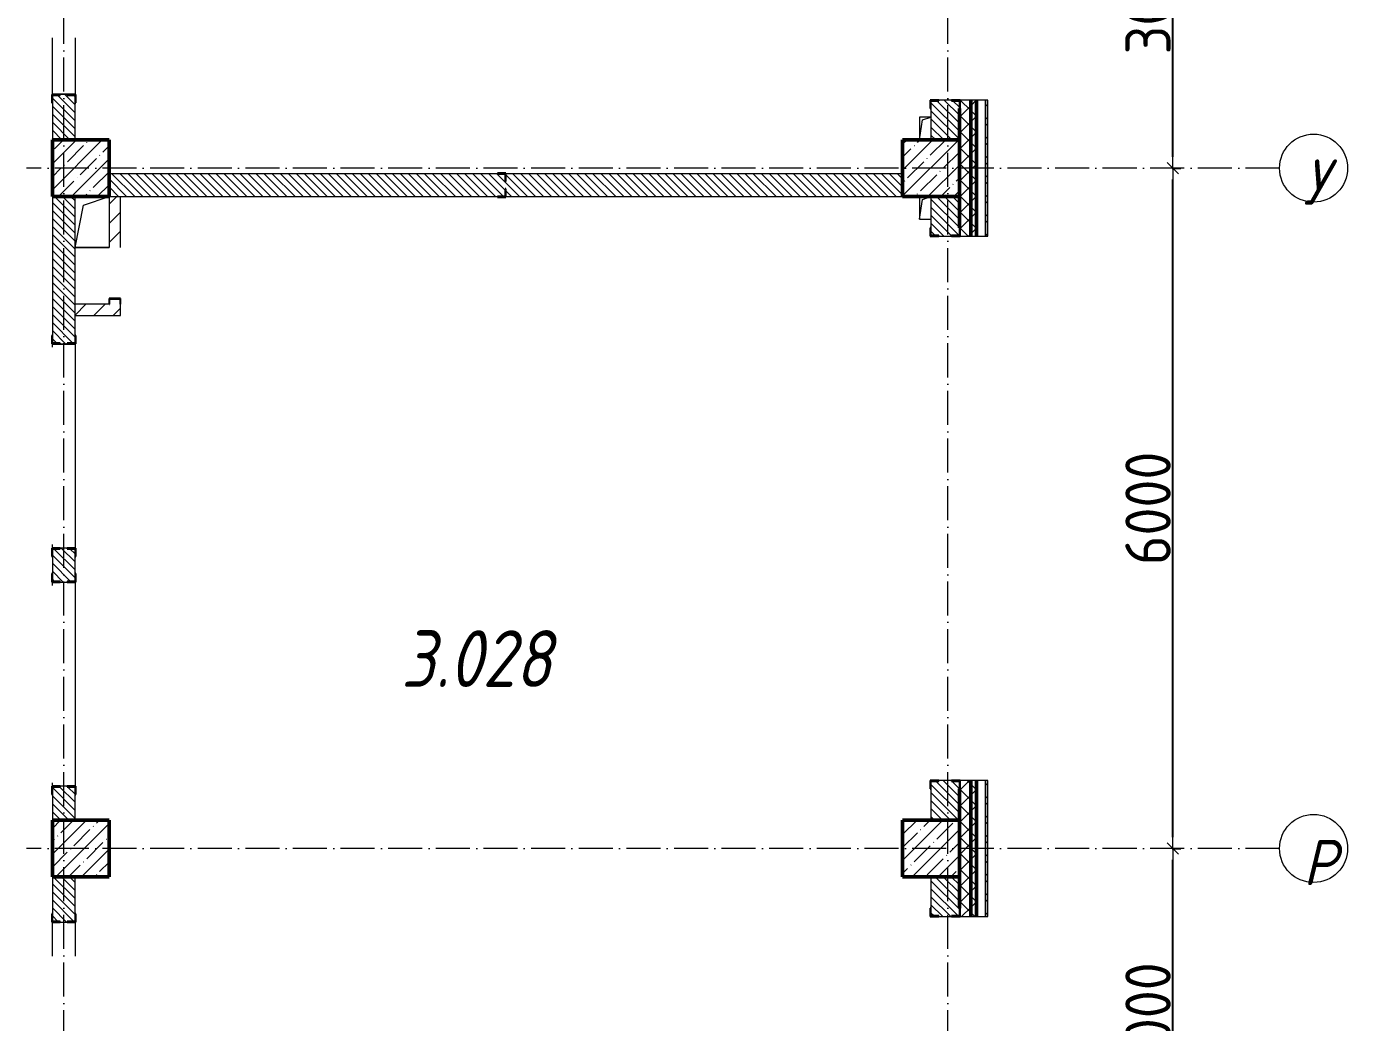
# Model space of a CAD drawing. Header units: millimetres. Extents: x -135211 to 49383, y -8033 to 228499.
# Drawn here: x -36921 to -25268, y 154728 to 163513 of the extents above; entities that cross this region are included whole.
import ezdxf

# ---------------------------------------------------------------- set-up
doc = ezdxf.new("R2010")
doc.units = ezdxf.units.MM
doc.linetypes.add('50_200_ШТРИХ_1Т_ш5_п1_п1_', pattern=[700, 500, -100, 0, -100])
for name, color, linetype, lineweight in [('A-____-____-DIMS', 7, 'Continuous', 9), ('A-FLOR-____-OTLN', 7, 'Continuous', 9), ('A-GENM-____-MCUT', 7, 'Continuous', 25), ('A-GENM-____-OTLN', 7, 'Continuous', 9), ('A-GENM-____-OTLN-1', 7, 'Continuous', 25), ('A-WALL-____-MCUT-2', 7, 'Continuous', 50), ('A-WALL-____-MCUT-3', 7, 'Continuous', 9), ('A-WALL-____-PATT-1', 7, 'Continuous', 9), ('A-WALL-FNSH-MCUT-1', 7, 'Continuous', 9), ('I-WALL-____-OTLN', 7, 'Continuous', 9), ('S-COLS-____-MCUT', 7, 'Continuous', 50), ('S-COLS-____-OTLN', 7, 'Continuous', 9), ('S-GRID-____-IDEN', 7, 'Continuous', 9), ('S-GRID-____-OTLN-1', 7, '50_200_ШТРИХ_1Т_ш5_п1_п1_', 9), ('Марки помещений', 7, 'Continuous', 9)]:
    doc.layers.add(name, color=color, linetype=linetype, lineweight=lineweight)
doc.styles.add('ISOCPEUR_I', font='isocpeui.ttf', dxfattribs={"width": 0.9, "height": 2.5})
doc.styles.add('ISOCPEUR_I_2', font='isocpeui.ttf', dxfattribs={"width": 0.85, "height": 2.3})
doc.styles.add('СПДС', font='isocpeur.ttf', dxfattribs={"width": 0.9})
doc.dimstyles.new('Размера А3', dxfattribs={"dimtxt": 200, "dimasz": 100, "dimexe": 70, "dimexo": 100, "dimgap": 20, "dimtad": 1, "dimdec": 0, "dimrnd": 10, "dimzin": 0, "dimdsep": 46, "dimtxsty": 'СПДС', "dimblk": 'ARROWHEAD_6', "dimcen": 1, "dimclrd": 256, "dimclre": 256, "dimclrt": 256, "dimazin": 0, "dimtfac": 1, "dimtdec": 0, "dimtmove": 2, "dimatfit": 3, "dimfxl": 1, "dimtolj": 1, "dimtzin": 0, "dimarcsym": 0})
pattern_1 = [(45, (-129942.25, 127932.03), (-70.71068, 70.71068), []), (135, (-129942.25, 127932.03), (-70.71068, -70.71068), [])]
pattern_2 = [(135, (-129942.255, 127932.027), (-35.35534, -35.35534), [])]
pattern_3 = [(45, (-129942.25, 127932.03), (-84.85281, 84.85281), [])]

# ---------------------------------------------------------------- blocks, each defined once
blk = doc.blocks.new('BSC_Колонна _Прямоугольная - 500х500-V33-АР1_План отверстий 3 этажа в осях 1-64_А-ГГ')
at = {"layer": 'S-COLS-____-OTLN'}
h = blk.add_hatch(dxfattribs=at)
h.set_pattern_fill('FP_70', color=256, style=0, pattern_type=2)
h.set_pattern_definition([(45, (-101000, -34331.04), (-114.04925, 114.04925), []), (45, (-100885.95, -34331.04), (-114.04925, 114.04925), [201.613, -40.323, 3.353, -36.97])])
h.paths.add_polyline_path([(-250, -250), (250, -250), (250, 250), (-250, 250), (-250, -56)], flags=0)
at = {"layer": 'S-COLS-____-MCUT'}
for p, q in [((250, 250), (-250, 250)), ((-250, 250), (-250, -250)), ((250, -250), (250, 250)), ((-250, -250), (250, -250))]:
    blk.add_line(p, q, dxfattribs=at)
blk = doc.blocks.new('BSC_Колонна _Прямоугольная - 500х500-V34-АР1_План отверстий 3 этажа в осях 1-64_А-ГГ')
at = {"layer": 'S-COLS-____-OTLN'}
h = blk.add_hatch(dxfattribs=at)
h.set_pattern_fill('FP_71', color=256, style=0, pattern_type=2)
h.set_pattern_definition([(45, (-93500, -34331.04), (-114.04925, 114.04925), []), (45, (-93385.95, -34331.04), (-114.04925, 114.04925), [201.613, -40.323, 3.353, -36.97])])
h.paths.add_polyline_path([(-250, -250), (250, -250), (250, 250), (-250, 250)], flags=0)
at = {"layer": 'S-COLS-____-MCUT'}
for p, q in [((250, 250), (-250, 250)), ((-250, 250), (-250, -250)), ((250, -250), (250, 250)), ((-250, -250), (250, -250))]:
    blk.add_line(p, q, dxfattribs=at)
blk = doc.blocks.new('BSC_Колонна _Прямоугольная - 500х500-V39-АР1_План отверстий 3 этажа в осях 1-64_А-ГГ')
at = {"layer": 'S-COLS-____-OTLN'}
h = blk.add_hatch(dxfattribs=at)
h.set_pattern_fill('FP_76', color=256, style=0, pattern_type=2)
h.set_pattern_definition([(45, (-101000, -28331.04), (-114.04925, 114.04925), []), (45, (-100885.95, -28331.04), (-114.04925, 114.04925), [201.613, -40.323, 3.353, -36.97])])
h.paths.add_polyline_path([(-250, -250), (250, -250), (250, 250), (-250, 250), (-250, -76)], flags=0)
at = {"layer": 'S-COLS-____-MCUT'}
for p, q in [((250, 250), (-250, 250)), ((-250, 250), (-250, -250)), ((250, -250), (250, 250)), ((-250, -250), (250, -250))]:
    blk.add_line(p, q, dxfattribs=at)
blk = doc.blocks.new('BSC_Колонна _Прямоугольная - 500х500-V40-АР1_План отверстий 3 этажа в осях 1-64_А-ГГ')
at = {"layer": 'S-COLS-____-OTLN'}
h = blk.add_hatch(dxfattribs=at)
h.set_pattern_fill('FP_77', color=256, style=0, pattern_type=2)
h.set_pattern_definition([(45, (-93500, -28331.04), (-114.04925, 114.04925), []), (45, (-93385.95, -28331.04), (-114.04925, 114.04925), [201.613, -40.323, 3.353, -36.97])])
h.paths.add_polyline_path([(-250, -250), (250, -250), (250, 250), (-250, 250), (-250, -76)], flags=0)
at = {"layer": 'S-COLS-____-MCUT'}
for p, q in [((250, 250), (-250, 250)), ((-250, 250), (-250, -250)), ((250, -250), (250, 250)), ((-250, -250), (250, -250))]:
    blk.add_line(p, q, dxfattribs=at)
blk = doc.blocks.new('Фахверк_СКБ_Уголок - 250_2700-27497298-АР1_План отверстий 3 этажа в осях 1-64_А-ГГ')
at = {"layer": 'A-GENM-____-MCUT'}
for p, q in [((200, 181), (125, 181)), ((125, 181), (125, 106)), ((131, 106), (131, 175)), ((131, 175), (200, 175)), ((200, 175), (200, 181)), ((125, 106), (131, 106)), ((131, -6), (125, -6)), ((125, -6), (125, -81)), ((125, -81), (200, -81)), ((131, -75), (131, -6)), ((200, -75), (131, -75)), ((200, -81), (200, -75))]:
    blk.add_line(p, q, dxfattribs=at)
blk = doc.blocks.new('Фахверк_СКБ_Уголок - 200_3550-28267367-АР1_План отверстий 3 этажа в осях 1-64_А-ГГ')
at = {"layer": 'A-GENM-____-MCUT'}
for p, q in [((200, 156), (125, 156)), ((125, 156), (125, 81)), ((131, 81), (131, 150)), ((131, 150), (200, 150)), ((200, 150), (200, 156)), ((125, 81), (131, 81)), ((131, 19), (125, 19)), ((125, 19), (125, -56)), ((131, -50), (131, 19)), ((125, -56), (200, -56)), ((200, -50), (131, -50)), ((200, -56), (200, -50))]:
    blk.add_line(p, q, dxfattribs=at)
blk = doc.blocks.new('154_Стойка_СКБ_Уголок - СМ-2480_200-28346303-АР1_План отверстий 3 этажа в осях 1-64_А-ГГ')
at = {"layer": 'A-GENM-____-MCUT'}
for p, q in [((125, 156), (125, 81)), ((200, 156), (125, 156)), ((131, 81), (131, 150)), ((131, 150), (200, 150)), ((200, 150), (200, 156)), ((125, 81), (131, 81)), ((131, 19), (125, 19)), ((125, 19), (125, -56)), ((131, -50), (131, 19)), ((125, -56), (200, -56)), ((200, -50), (131, -50)), ((200, -56), (200, -50))]:
    blk.add_line(p, q, dxfattribs=at)
blk = doc.blocks.new('Стойка_Влож_Полоса боковая - Полоса-28213942-АР1_План отверстий 3 этажа в осях 1-64_А-ГГ')
at = {"layer": 'A-GENM-____-OTLN'}
for p, q in [((-5, 60), (0, 60)), ((-5, -60), (-5, 60)), ((0, 31), (0, -31)), ((0, -60), (-5, -60))]:
    blk.add_line(p, q, dxfattribs=at)
blk = doc.blocks.new('Фахверк_СКБ_Уголок - 200_3960-28268576-АР1_План отверстий 3 этажа в осях 1-64_А-ГГ')
at = {"layer": 'A-GENM-____-MCUT'}
for p, q in [((200, 156), (125, 156)), ((125, 156), (125, 81)), ((131, 81), (131, 150)), ((131, 150), (200, 150)), ((200, 150), (200, 156)), ((125, 81), (131, 81)), ((131, 19), (125, 19)), ((125, 19), (125, -56)), ((131, -50), (131, 19)), ((125, -56), (200, -56)), ((200, -50), (131, -50)), ((200, -56), (200, -50))]:
    blk.add_line(p, q, dxfattribs=at)
blk = doc.blocks.new('Фахверк_СКБ_Уголок - 200_3960_зеркало-28268689-АР1_План отверстий 3 этажа в осях 1-64_А-ГГ')
at = {"layer": 'A-GENM-____-MCUT'}
for p, q in [((200, 156), (125, 156)), ((125, 156), (125, 81)), ((131, 81), (131, 150)), ((131, 150), (200, 150)), ((200, 150), (200, 156)), ((125, 81), (131, 81)), ((131, 19), (125, 19)), ((125, 19), (125, -56)), ((131, -50), (131, 19)), ((125, -56), (200, -56)), ((200, -50), (131, -50)), ((200, -56), (200, -50))]:
    blk.add_line(p, q, dxfattribs=at)
blk = doc.blocks.new('AR_Отверстие прямоугольное _в плите_ - AR_Отверстие прямоугольное _в плите_-V179-АР1_План отверстий 3 этажа в осях 1-64_А-ГГ')
at = {"layer": 'A-GENM-____-OTLN'}
for p, q in [((50, 100), (-50, 100)), ((-50, 100), (-50, -100)), ((-50, -100), (-25, 75)), ((-25, 75), (50, 100))]:
    blk.add_line(p, q, dxfattribs=at)
blk = doc.blocks.new('AR_Отверстие прямоугольное _в плите_ - AR_Отверстие прямоугольное _в плите_-V178-АР1_План отверстий 3 этажа в осях 1-64_А-ГГ')
at = {"layer": 'A-GENM-____-OTLN'}
for p, q in [((-50, 100), (-50, -100)), ((-50, -100), (-25, 75)), ((-25, 75), (50, 100)), ((-50, -100), (50, -100))]:
    blk.add_line(p, q, dxfattribs=at)
blk = doc.blocks.new('AR_Отверстие прямоугольное _в плите_ - AR_Отверстие прямоугольное _в плите_-30552603-АР1_План отверстий 3 этажа в осях 1-64_А-ГГ')
at = {"layer": 'A-GENM-____-OTLN'}
for p, q in [((-150, -225), (-75, 150)), ((-75, 150), (150, 225)), ((-150, -225), (150, -225))]:
    blk.add_line(p, q, dxfattribs=at)
blk = doc.blocks.new('154_Фахверк_СКБ_Швеллер - Тип_100_3960_зеркало-28515619-АР1_План отверстий 3 этажа в осях 1-64_А-ГГ')
at = {"layer": 'A-GENM-____-MCUT'}
for p, q in [((175, 50), (125, 50)), ((125, 50), (125, -50)), ((128, 47), (175, 47)), ((128, -47), (128, 47)), ((175, 47), (175, 50)), ((125, -50), (175, -50)), ((175, -47), (128, -47)), ((175, -50), (175, -47))]:
    blk.add_line(p, q, dxfattribs=at)
blk = doc.blocks.new('Ось сетки - Круг_Ø6_00__ISO-2_5_0_9K_-25732049-АР1_План отверстий 3 этажа в осях 1-64_А-ГГ')
at = {"layer": 'S-GRID-____-IDEN'}
blk.add_circle((0, 0), 3, dxfattribs=at)
blk = doc.blocks.new('ARROWHEAD_6')
at = {"color": 0, "linetype": 'Continuous'}
for p, q in [((0, 0), (-1, 0)), ((-0.5, -0.5), (0.5, 0.5))]:
    blk.add_line(p, q, dxfattribs=at)
blk = doc.blocks.new('*D949')
at = {"layer": 'A-____-____-DIMS', "lineweight": -2, "transparency": 16777216}
for p, q in [((-26814, 156263), (-26738, 156263)), ((-26808, 153363), (-26808, 156163)), ((-26814, 153263), (-26738, 153263))]:
    blk.add_line(p, q, dxfattribs=at)
at = {"layer": 'Defpoints', "color": 0, "transparency": 16777216}
for p in [(-26914, 156263), (-26808, 156263), (-26914, 153263)]:
    blk.add_point(p, dxfattribs=at)
at = {"layer": 'A-____-____-DIMS', "lineweight": -2, "transparency": 16777216, "xscale": 100, "yscale": 100, "zscale": 100}
for p, rotation in [((-26808, 156263), 90), ((-26808, 153263), 270)]:
    blk.add_blockref('ARROWHEAD_6', p, dxfattribs=dict(at, rotation=rotation))
at = {"layer": 'A-____-____-DIMS', "transparency": 16777216, "insert": (-27028, 154763), "char_height": 400, "attachment_point": 5, "rotation": 90, "style": 'СПДС'}
blk.add_mtext('\\A1;3000', dxfattribs=at)
blk = doc.blocks.new('*D950')
at = {"layer": 'A-____-____-DIMS', "lineweight": -2, "transparency": 16777216}
for p, q in [((-26814, 162263), (-26738, 162263)), ((-26808, 156363), (-26808, 162163)), ((-26814, 156263), (-26738, 156263))]:
    blk.add_line(p, q, dxfattribs=at)
at = {"layer": 'Defpoints', "color": 0, "transparency": 16777216}
for p in [(-26914, 162263), (-26808, 162263), (-26914, 156263)]:
    blk.add_point(p, dxfattribs=at)
at = {"layer": 'A-____-____-DIMS', "lineweight": -2, "transparency": 16777216, "xscale": 100, "yscale": 100, "zscale": 100}
for p, rotation in [((-26808, 162263), 90), ((-26808, 156263), 270)]:
    blk.add_blockref('ARROWHEAD_6', p, dxfattribs=dict(at, rotation=rotation))
at = {"layer": 'A-____-____-DIMS', "transparency": 16777216, "insert": (-27028, 159263), "char_height": 400, "attachment_point": 5, "rotation": 90, "style": 'СПДС'}
blk.add_mtext('\\A1;6000', dxfattribs=at)
blk = doc.blocks.new('*D951')
at = {"layer": 'A-____-____-DIMS', "lineweight": -2, "transparency": 16777216}
for p, q in [((-26814, 165263), (-26738, 165263)), ((-26808, 162363), (-26808, 165163)), ((-26814, 162263), (-26738, 162263))]:
    blk.add_line(p, q, dxfattribs=at)
at = {"layer": 'Defpoints', "color": 0, "transparency": 16777216}
for p in [(-26914, 165263), (-26808, 165263), (-26914, 162263)]:
    blk.add_point(p, dxfattribs=at)
at = {"layer": 'A-____-____-DIMS', "lineweight": -2, "transparency": 16777216, "xscale": 100, "yscale": 100, "zscale": 100}
for p, rotation in [((-26808, 165263), 90), ((-26808, 162263), 270)]:
    blk.add_blockref('ARROWHEAD_6', p, dxfattribs=dict(at, rotation=rotation))
at = {"layer": 'A-____-____-DIMS', "transparency": 16777216, "insert": (-27028, 163763), "char_height": 400, "attachment_point": 5, "rotation": 90, "style": 'СПДС'}
blk.add_mtext('\\A1;3000', dxfattribs=at)

msp = doc.modelspace()

# ---------------------------------------------------------------- hatches: boundary and pattern name
at = {"layer": 'A-WALL-____-PATT-1'}
h = msp.add_hatch(dxfattribs=at)
h.set_pattern_fill('FP_1', color=256, style=0, pattern_type=2)
h.set_pattern_definition(pattern_1)
h.paths.add_polyline_path([(-28592.3, 125913.1), (-28592.3, 126863.1), (-28686.3, 126863.1), (-28686.3, 126788.1), (-28692.3, 126788.1), (-28692.3, 125913.1)], flags=0)
h.paths.add_polyline_path([(-28686.3, 128663.1), (-28592.3, 128663.1), (-28592.3, 129863.1), (-28686.3, 129863.1), (-28686.3, 129788.1), (-28692.3, 129788.1), (-28692.3, 128738.1), (-28686.3, 128738.1), (-28686.3, 128666.1)], flags=0)
h.paths.add_polyline_path([(-28592.3, 131663.1), (-28592.3, 132863.1), (-28686.3, 132863.1), (-28686.3, 132788.1), (-28692.3, 132788.1), (-28692.3, 131738.1), (-28686.3, 131738.1), (-28686.3, 131663.1)], flags=0)
h.paths.add_polyline_path([(-28592.3, 134663.1), (-28592.3, 135863.1), (-28686.3, 135863.1), (-28686.3, 135788.1), (-28692.3, 135788.1), (-28692.3, 134738.1), (-28686.3, 134738.1), (-28686.3, 134663.1)], flags=0)
h.paths.add_polyline_path([(-28686.3, 137663.1), (-28592.3, 137663.1), (-28592.3, 138863.1), (-28686.3, 138863.1), (-28686.3, 138788.1), (-28692.3, 138788.1), (-28692.3, 137738.1), (-28686.3, 137738.1), (-28686.3, 137669.1)], flags=0)
h.paths.add_polyline_path([(-28686.3, 143663.1), (-28592.3, 143663.1), (-28592.3, 144863.1), (-28686.3, 144863.1), (-28686.3, 144788.1), (-28692.3, 144788.1), (-28692.3, 143738.1), (-28686.3, 143738.1), (-28686.3, 143669.1)], flags=0)
h.paths.add_polyline_path([(-28686.3, 146663.1), (-28592.3, 146663.1), (-28592.3, 147863.1), (-28686.3, 147863.1), (-28686.3, 147788.1), (-28692.3, 147788.1), (-28692.3, 146738.1), (-28686.3, 146738.1), (-28686.3, 146669.1)], flags=0)
h.paths.add_polyline_path([(-28592.3, 149663.1), (-28592.3, 150863.1), (-28686.3, 150863.1), (-28686.3, 150788.1), (-28692.3, 150788.1), (-28692.3, 149738.1), (-28686.3, 149738.1), (-28686.3, 149663.1)], flags=0)
h.paths.add_polyline_path([(-28686.3, 152663.1), (-28592.3, 152663.1), (-28592.3, 153863.1), (-28686.3, 153863.1), (-28686.3, 153788.1), (-28692.3, 153788.1), (-28692.3, 152738.1), (-28686.3, 152738.1), (-28686.3, 152669.1)], flags=0)
h.paths.add_polyline_path([(-28592.3, 155663.1), (-28592.3, 156863.1), (-28686.3, 156863.1), (-28686.3, 156788.1), (-28692.3, 156788.1), (-28692.3, 155738.1), (-28686.3, 155738.1), (-28686.3, 155663.1)], flags=0)
h.paths.add_polyline_path([(-28592.3, 161663.1), (-28592.3, 162863.1), (-28686.3, 162863.1), (-28686.3, 162788.1), (-28692.3, 162788.1), (-28692.3, 161738.1), (-28686.3, 161738.1), (-28686.3, 161663.1)], flags=0)
h.paths.add_polyline_path([(-28686.3, 164663.1), (-28592.3, 164663.1), (-28592.3, 165863.1), (-28686.3, 165863.1), (-28686.3, 165788.1), (-28692.3, 165788.1), (-28692.3, 164738.1), (-28686.3, 164738.1), (-28686.3, 164669.1)], flags=0)
h.paths.add_polyline_path([(-28592.3, 167663.1), (-28592.3, 168863.1), (-28686.3, 168863.1), (-28686.3, 168788.1), (-28692.3, 168788.1), (-28692.3, 167738.1), (-28686.3, 167738.1), (-28686.3, 167663.1)], flags=0)
h.paths.add_polyline_path([(-28592.3, 173663.1), (-28592.3, 174728.1), (-28692.3, 174728.1), (-28692.3, 173738.1), (-28686.3, 173738.1), (-28686.3, 173663.1)], flags=0)
h = msp.add_hatch(dxfattribs=at)
h.set_pattern_fill('FP_1', color=256, style=0, pattern_type=2)
h.set_pattern_definition(pattern_1)
h.paths.add_polyline_path([(-28592.3, 125863.1), (-28542.3, 125863.1), (-28542.3, 126863.1), (-28592.3, 126863.1), (-28592.3, 125913.1)], flags=0)
h.paths.add_polyline_path([(-28592.3, 128663.1), (-28542.3, 128663.1), (-28542.3, 129863.1), (-28592.3, 129863.1), (-28592.3, 128666.1)], flags=0)
h.paths.add_polyline_path([(-28542.3, 131663.1), (-28542.3, 132863.1), (-28592.3, 132863.1), (-28592.3, 131663.1)], flags=0)
h.paths.add_polyline_path([(-28542.3, 134663.1), (-28542.3, 135863.1), (-28592.3, 135863.1), (-28592.3, 134663.1)], flags=0)
h.paths.add_polyline_path([(-28592.3, 137663.1), (-28542.3, 137663.1), (-28542.3, 138863.1), (-28592.3, 138863.1), (-28592.3, 138126.4)], flags=0)
h.paths.add_polyline_path([(-28592.3, 143663.1), (-28542.3, 143663.1), (-28542.3, 144863.1), (-28592.3, 144863.1), (-28592.3, 144146.6)], flags=0)
h.paths.add_polyline_path([(-28542.3, 146663.1), (-28542.3, 147863.1), (-28592.3, 147863.1), (-28592.3, 146663.1)], flags=0)
h.paths.add_polyline_path([(-28542.3, 149663.1), (-28542.3, 150863.1), (-28592.3, 150863.1), (-28592.3, 149663.1)], flags=0)
h.paths.add_polyline_path([(-28592.3, 152663.1), (-28542.3, 152663.1), (-28542.3, 153863.1), (-28592.3, 153863.1), (-28592.3, 152746.9)], flags=0)
h.paths.add_polyline_path([(-28592.3, 155663.1), (-28542.3, 155663.1), (-28542.3, 156863.1), (-28592.3, 156863.1), (-28592.3, 156187.1)], flags=0)
h.paths.add_polyline_path([(-28592.3, 161663.1), (-28542.3, 161663.1), (-28542.3, 162863.1), (-28592.3, 162863.1), (-28592.3, 162207.3)], flags=0)
h.paths.add_polyline_path([(-28542.3, 164663.1), (-28542.3, 165863.1), (-28592.3, 165863.1), (-28592.3, 164663.1)], flags=0)
h.paths.add_polyline_path([(-28592.3, 167663.1), (-28542.3, 167663.1), (-28542.3, 168863.1), (-28592.3, 168863.1), (-28592.3, 168227.5)], flags=0)
h.paths.add_polyline_path([(-28592.3, 173663.1), (-28542.3, 173663.1), (-28542.3, 174728.1), (-28592.3, 174728.1), (-28592.3, 174247.7)], flags=0)
h = msp.add_hatch(dxfattribs=at)
h.set_pattern_fill('FP_3', color=256, style=0, pattern_type=2)
h.set_pattern_definition([(45, (-129942.25, 127932.03), (-85.53659, 85.53659), []), (45, (-129885.23, 127932.03), (-85.53659, 85.53659), [])])
h.paths.add_polyline_path([(-28462.3, 125763.1), (-28442.3, 125763.1), (-28442.3, 126863.1), (-28462.3, 126863.1), (-28462.3, 125783.1)], flags=0)
h.paths.add_polyline_path([(-28442.3, 128663.1), (-28442.3, 129863.1), (-28462.3, 129863.1), (-28462.3, 128663.1)], flags=0)
h.paths.add_polyline_path([(-28462.3, 131663.1), (-28442.3, 131663.1), (-28442.3, 132863.1), (-28462.3, 132863.1), (-28462.3, 132106.2)], flags=0)
h.paths.add_polyline_path([(-28462.3, 134663.1), (-28442.3, 134663.1), (-28442.3, 135863.1), (-28462.3, 135863.1), (-28462.3, 134686.3)], flags=0)
h.paths.add_polyline_path([(-28442.3, 137663.1), (-28442.3, 138863.1), (-28462.3, 138863.1), (-28462.3, 137663.1)], flags=0)
h.paths.add_polyline_path([(-28442.3, 143663.1), (-28442.3, 144863.1), (-28462.3, 144863.1), (-28462.3, 143663.1)], flags=0)
h.paths.add_polyline_path([(-28442.3, 146663.1), (-28442.3, 147863.1), (-28462.3, 147863.1), (-28462.3, 146663.1)], flags=0)
h.paths.add_polyline_path([(-28442.3, 149663.1), (-28442.3, 150863.1), (-28462.3, 150863.1), (-28462.3, 149663.1)], flags=0)
h.paths.add_polyline_path([(-28462.3, 152663.1), (-28442.3, 152663.1), (-28442.3, 153863.1), (-28462.3, 153863.1), (-28462.3, 152746.9)], flags=0)
h.paths.add_polyline_path([(-28442.3, 155663.1), (-28442.3, 156863.1), (-28462.3, 156863.1), (-28462.3, 155663.1)], flags=0)
h.paths.add_polyline_path([(-28442.3, 161663.1), (-28442.3, 162863.1), (-28462.3, 162863.1), (-28462.3, 161663.1)], flags=0)
h.paths.add_polyline_path([(-28462.3, 164663.1), (-28442.3, 164663.1), (-28442.3, 165863.1), (-28462.3, 165863.1), (-28462.3, 164787.4)], flags=0)
h.paths.add_polyline_path([(-28442.3, 167663.1), (-28442.3, 168863.1), (-28462.3, 168863.1), (-28462.3, 167663.1)], flags=0)
h.paths.add_polyline_path([(-28442.3, 173663.1), (-28442.3, 174728.1), (-28462.3, 174728.1), (-28462.3, 173663.1)], flags=0)
h = msp.add_hatch(dxfattribs=at)
h.set_pattern_fill('FP_6', color=256, style=0, pattern_type=2)
h.set_pattern_definition(pattern_2)
h.paths.add_polyline_path([(-36692.3, 162513.1), (-36492.3, 162513.1), (-36492.3, 162907.1), (-36561.3, 162907.1), (-36561.3, 162913.1), (-36623.3, 162913.1), (-36623.3, 162907.1), (-36692.3, 162907.1), (-36692.3, 162838.1)], flags=0)
h.paths.add_polyline_path([(-36561.3, 164613.1), (-36561.3, 164619.1), (-36492.3, 164619.1), (-36492.3, 165013.1), (-36692.3, 165013.1), (-36692.3, 164619.1), (-36623.3, 164619.1), (-36623.3, 164613.1)], flags=0)
h = msp.add_hatch(dxfattribs=at)
h.set_pattern_fill('FP_6', color=256, style=0, pattern_type=2)
h.set_pattern_definition(pattern_2)
h.paths.add_polyline_path([(-28761.3, 162513.1), (-28692.3, 162513.1), (-28692.3, 162857.1), (-28761.3, 162857.1), (-28761.3, 162863.1), (-28873.3, 162863.1), (-28873.3, 162857.1), (-28942.3, 162857.1), (-28942.3, 162513.1)], flags=0)
h.paths.add_polyline_path([(-28761.3, 164663.1), (-28761.3, 164669.1), (-28692.3, 164669.1), (-28692.3, 165013.1), (-28942.3, 165013.1), (-28942.3, 164669.1), (-28873.3, 164669.1), (-28873.3, 164663.1)], flags=0)
h = msp.add_hatch(dxfattribs=at)
h.set_pattern_fill('FP_6', color=256, style=0, pattern_type=2)
h.set_pattern_definition(pattern_2)
h.paths.add_polyline_path([(-29210.5, 162013.1), (-29192.3, 162013.1), (-29192.3, 162213.1), (-32692.3, 162213.1), (-32692.3, 162144.1), (-32698.3, 162144.1), (-32698.3, 162213.1), (-36192.3, 162213.1), (-36192.3, 162013.1), (-32698.3, 162013.1), (-32698.3, 162082.1), (-32692.3, 162082.1), (-32692.3, 162013.1), (-30977.9, 162013.1)], flags=0)
h = msp.add_hatch(dxfattribs=at)
h.set_pattern_fill('FP_6', color=256, style=0, pattern_type=2)
h.set_pattern_definition(pattern_2)
h.paths.add_polyline_path([(-36492.3, 156513.1), (-36492.3, 156807.1), (-36561.3, 156807.1), (-36561.3, 156813.1), (-36623.3, 156813.1), (-36623.3, 156807.1), (-36692.3, 156807.1), (-36692.3, 156513.1)], flags=0)
h.paths.add_polyline_path([(-36623.3, 158613.1), (-36561.3, 158613.1), (-36561.3, 158619.1), (-36492.3, 158619.1), (-36492.3, 158907.1), (-36561.3, 158907.1), (-36561.3, 158913.1), (-36623.3, 158913.1), (-36623.3, 158907.1), (-36692.3, 158907.1), (-36692.3, 158619.1), (-36623.3, 158619.1)], flags=0)
h.paths.add_polyline_path([(-36623.3, 160713.1), (-36561.3, 160713.1), (-36561.3, 160719.1), (-36492.3, 160719.1), (-36492.3, 162013.1), (-36692.3, 162013.1), (-36692.3, 160719.1), (-36623.3, 160719.1)], flags=0)
h = msp.add_hatch(dxfattribs=at)
h.set_pattern_fill('FP_4', color=256, style=0, pattern_type=2)
h.set_pattern_definition(pattern_3)
h.paths.add_polyline_path([(-36095.3, 161063.1), (-36095.3, 161110.1), (-36189.3, 161110.1), (-36189.3, 161063.1), (-36142.3, 161063.1)], flags=0)
h.paths.add_polyline_path([(-36192.3, 161563.1), (-36092.3, 161563.1), (-36092.3, 162013.1), (-36192.3, 162013.1)], flags=0)
h = msp.add_hatch(dxfattribs=at)
h.set_pattern_fill('FP_6', color=256, style=0, pattern_type=2)
h.set_pattern_definition(pattern_2)
h.paths.add_polyline_path([(-28942.3, 156513.1), (-28692.3, 156513.1), (-28692.3, 156857.1), (-28761.3, 156857.1), (-28761.3, 156863.1), (-28873.3, 156863.1), (-28873.3, 156857.1), (-28942.3, 156857.1), (-28942.3, 156788.1)], flags=0)
h.paths.add_polyline_path([(-28873.3, 161663.1), (-28761.3, 161663.1), (-28761.3, 161669.1), (-28692.3, 161669.1), (-28692.3, 162013.1), (-28942.3, 162013.1), (-28942.3, 161669.1), (-28873.3, 161669.1)], flags=0)
h = msp.add_hatch(dxfattribs=at)
h.set_pattern_fill('FP_4', color=256, style=0, pattern_type=2)
h.set_pattern_definition(pattern_3)
h.paths.add_polyline_path([(-36492.3, 160963.1), (-36092.3, 160963.1), (-36092.3, 161063.1), (-36492.3, 161063.1)], flags=0)
h = msp.add_hatch(dxfattribs=at)
h.set_pattern_fill('FP_6', color=256, style=0, pattern_type=2)
h.set_pattern_definition(pattern_2)
h.paths.add_polyline_path([(-36532.3, 153513.1), (-36492.3, 153513.1), (-36492.3, 153907.1), (-36561.3, 153907.1), (-36561.3, 153913.1), (-36623.3, 153913.1), (-36623.3, 153907.1), (-36692.3, 153907.1), (-36692.3, 153513.1), (-36652.3, 153513.1)], flags=0)
h.paths.add_polyline_path([(-36623.3, 155613.1), (-36561.3, 155613.1), (-36561.3, 155619.1), (-36492.3, 155619.1), (-36492.3, 156013.1), (-36692.3, 156013.1), (-36692.3, 155619.1), (-36623.3, 155619.1)], flags=0)
h = msp.add_hatch(dxfattribs=at)
h.set_pattern_fill('FP_6', color=256, style=0, pattern_type=2)
h.set_pattern_definition(pattern_2)
h.paths.add_polyline_path([(-28942.3, 153513.1), (-28692.3, 153513.1), (-28692.3, 153857.1), (-28761.3, 153857.1), (-28761.3, 153863.1), (-28873.3, 153863.1), (-28873.3, 153857.1), (-28942.3, 153857.1), (-28942.3, 153607)], flags=0)
h.paths.add_polyline_path([(-28761.3, 155663.1), (-28761.3, 155669.1), (-28692.3, 155669.1), (-28692.3, 156013.1), (-28942.3, 156013.1), (-28942.3, 155669.1), (-28873.3, 155669.1), (-28873.3, 155663.1)], flags=0)

# ---------------------------------------------------------------- linework, layer by layer
at = {"layer": 'A-FLOR-____-OTLN'}
msp.add_line((-36192.3, 161563.1), (-36492.3, 161563.1), dxfattribs=at)
at = {"layer": 'A-WALL-____-MCUT-2'}
for p, q in [((-28592.3, 161663.1), (-28592.3, 162863.1)), ((-28542.3, 161663.1), (-28542.3, 162863.1)), ((-28692.3, 162788.1), (-28692.3, 162513.1)), ((-28692.3, 162013.1), (-28692.3, 161738.1)), ((-28592.3, 155663.1), (-28592.3, 156863.1)), ((-28542.3, 155663.1), (-28542.3, 156863.1)), ((-28692.3, 156788.1), (-28692.3, 156513.1)), ((-28692.3, 156513.1), (-28692.3, 156788.1)), ((-28692.3, 156013.1), (-28692.3, 155738.1)), ((-28692.3, 155738.1), (-28692.3, 156013.1))]:
    msp.add_line(p, q, dxfattribs=at)
at = {"layer": 'A-WALL-____-MCUT-3'}
for p, q in [((-36692.3, 162838.1), (-36692.3, 162513.1)), ((-36492.3, 162513.1), (-36492.3, 162838.1)), ((-28761.3, 162863.1), (-28873.3, 162863.1)), ((-28462.3, 162863.1), (-28686.3, 162863.1)), ((-28462.3, 161663.1), (-28462.3, 162863.1)), ((-28942.3, 162788.1), (-28942.3, 162513.1)), ((-32767.3, 162213.1), (-36192.3, 162213.1)), ((-29192.3, 162213.1), (-32692.3, 162213.1)), ((-36692.3, 162013.1), (-36692.3, 160788.1)), ((-36492.3, 160788.1), (-36492.3, 162013.1)), ((-36192.3, 162013.1), (-32767.3, 162013.1)), ((-32692.3, 162013.1), (-29192.3, 162013.1)), ((-28942.3, 162013.1), (-28942.3, 161738.1)), ((-28873.3, 161663.1), (-28761.3, 161663.1)), ((-28686.3, 161663.1), (-28462.3, 161663.1)), ((-36692.3, 158838.1), (-36692.3, 158688.1)), ((-36561.3, 158913.1), (-36623.3, 158913.1)), ((-36492.3, 158688.1), (-36492.3, 158838.1)), ((-36623.3, 158613.1), (-36561.3, 158613.1)), ((-28761.3, 156863.1), (-28873.3, 156863.1)), ((-28462.3, 156863.1), (-28686.3, 156863.1)), ((-28462.3, 155663.1), (-28462.3, 156863.1)), ((-36692.3, 156738.1), (-36692.3, 156513.1)), ((-36561.3, 156813.1), (-36623.3, 156813.1)), ((-36492.3, 156513.1), (-36492.3, 156738.1)), ((-28942.3, 156788.1), (-28942.3, 156513.1)), ((-36692.3, 156013.1), (-36692.3, 155688.1)), ((-36492.3, 155688.1), (-36492.3, 156013.1)), ((-28942.3, 156013.1), (-28942.3, 155738.1)), ((-36623.3, 155613.1), (-36561.3, 155613.1)), ((-28873.3, 155663.1), (-28761.3, 155663.1)), ((-28686.3, 155663.1), (-28462.3, 155663.1))]:
    msp.add_line(p, q, dxfattribs=at)
at = {"layer": 'A-WALL-FNSH-MCUT-1'}
for p, q in [((-28442.3, 162863.1), (-28462.3, 162863.1)), ((-28462.3, 162863.1), (-28462.3, 161663.1)), ((-28442.3, 161663.1), (-28442.3, 162863.1)), ((-36192.3, 162013.1), (-36192.3, 161563.1)), ((-36192.3, 162013.1), (-36192.3, 162013.1)), ((-36092.3, 161563.1), (-36092.3, 162013.1)), ((-28462.3, 161663.1), (-28442.3, 161663.1)), ((-36192.3, 161063.1), (-36492.3, 161063.1)), ((-36092.3, 160963.1), (-36092.3, 161063.1)), ((-36492.3, 160963.1), (-36092.3, 160963.1)), ((-28442.3, 156863.1), (-28462.3, 156863.1)), ((-28462.3, 156863.1), (-28462.3, 155663.1)), ((-28442.3, 155663.1), (-28442.3, 156863.1)), ((-28462.3, 155663.1), (-28442.3, 155663.1))]:
    msp.add_line(p, q, dxfattribs=at)
at = {"layer": 'I-WALL-____-OTLN'}
for p, q in [((-36692.3, 162913.1), (-36692.3, 163413.1)), ((-36492.3, 163413.1), (-36492.3, 162913.1)), ((-36692.3, 160683.1), (-36692.3, 160713.1)), ((-36492.3, 160713.1), (-36492.3, 158913.1)), ((-36692.3, 158913.1), (-36692.3, 158943.1)), ((-36692.3, 158583.1), (-36692.3, 158613.1)), ((-36492.3, 158613.1), (-36492.3, 156813.1)), ((-36692.3, 156813.1), (-36692.3, 156843.1)), ((-36692.3, 155313.1), (-36692.3, 155613.1)), ((-36492.3, 155613.1), (-36492.3, 155313.1))]:
    msp.add_line(p, q, dxfattribs=at)
at = {"layer": 'S-GRID-____-OTLN-1', "color": 251, "ltscale": 0.6, "true_color": 0x636466}
for p, q in [((-36592.3, 123449.4), (-36592.3, 177813)), ((-28792.3, 123449.4), (-28792.3, 177813)), ((-25867.8, 162263.1), (-36921, 162263.1)), ((-25867.8, 156263.1), (-36921, 156263.1))]:
    msp.add_line(p, q, dxfattribs=at)

# ---------------------------------------------------------------- block references
at = {"layer": 'A-GENM-____-OTLN'}
for p, rotation in [((-36592.3, 162913.1), 269.9999999999999), ((-36592.3, 160713.1), 89.99999999999991)]:
    msp.add_blockref('Стойка_Влож_Полоса боковая - Полоса-28213942-АР1_План отверстий 3 этажа в осях 1-64_А-ГГ', p, dxfattribs=dict(at, rotation=rotation))
for name, p in [('AR_Отверстие прямоугольное _в плите_ - AR_Отверстие прямоугольное _в плите_-V179-АР1_План отверстий 3 этажа в осях 1-64_А-ГГ', (-28992.3, 162613.1)), ('AR_Отверстие прямоугольное _в плите_ - AR_Отверстие прямоугольное _в плите_-30552603-АР1_План отверстий 3 этажа в осях 1-64_А-ГГ', (-36342.3, 161788.1)), ('AR_Отверстие прямоугольное _в плите_ - AR_Отверстие прямоугольное _в плите_-V178-АР1_План отверстий 3 этажа в осях 1-64_А-ГГ', (-28992.3, 161913.1))]:
    msp.add_blockref(name, p, dxfattribs=at)
at = {"layer": 'A-GENM-____-OTLN-1'}
for name, p, rotation in [('154_Стойка_СКБ_Уголок - СМ-2480_200-28346303-АР1_План отверстий 3 этажа в осях 1-64_А-ГГ', (-36642.3, 163038.1), 269.9999999999999), ('Фахверк_СКБ_Уголок - 250_2700-27497298-АР1_План отверстий 3 этажа в осях 1-64_А-ГГ', (-28867.3, 162988.1), 269.9999999999999), ('Фахверк_СКБ_Уголок - 200_3550-28267367-АР1_План отверстий 3 этажа в осях 1-64_А-ГГ', (-32567.3, 162163.1), 180), ('Фахверк_СКБ_Уголок - 250_2700-27497298-АР1_План отверстий 3 этажа в осях 1-64_А-ГГ', (-28767.3, 161538.1), 89.9999999999999), ('154_Фахверк_СКБ_Швеллер - Тип_100_3960_зеркало-28515619-АР1_План отверстий 3 этажа в осях 1-64_А-ГГ', (-36142.3, 161238.1), 270), ('154_Стойка_СКБ_Уголок - СМ-2480_200-28346303-АР1_План отверстий 3 этажа в осях 1-64_А-ГГ', (-36542.3, 160588.1), 89.9999999999999), ('Фахверк_СКБ_Уголок - 200_3960-28268576-АР1_План отверстий 3 этажа в осях 1-64_А-ГГ', (-36642.3, 159038.1), 269.9999999999999), ('Фахверк_СКБ_Уголок - 200_3960_зеркало-28268689-АР1_План отверстий 3 этажа в осях 1-64_А-ГГ', (-36542.3, 158488.1), 89.9999999999999), ('Фахверк_СКБ_Уголок - 250_2700-27497298-АР1_План отверстий 3 этажа в осях 1-64_А-ГГ', (-28867.3, 156988.1), 269.9999999999999), ('Фахверк_СКБ_Уголок - 200_3960-28268576-АР1_План отверстий 3 этажа в осях 1-64_А-ГГ', (-36642.3, 156938.1), 269.9999999999999), ('Фахверк_СКБ_Уголок - 200_3960-28268576-АР1_План отверстий 3 этажа в осях 1-64_А-ГГ', (-36542.3, 155488.1), 89.9999999999999), ('Фахверк_СКБ_Уголок - 250_2700-27497298-АР1_План отверстий 3 этажа в осях 1-64_А-ГГ', (-28767.3, 155538.1), 89.9999999999999)]:
    msp.add_blockref(name, p, dxfattribs=dict(at, rotation=rotation))
at = {"layer": 'S-COLS-____-OTLN'}
for name, p in [('BSC_Колонна _Прямоугольная - 500х500-V34-АР1_План отверстий 3 этажа в осях 1-64_А-ГГ', (-36442.3, 162263.1)), ('BSC_Колонна _Прямоугольная - 500х500-V33-АР1_План отверстий 3 этажа в осях 1-64_А-ГГ', (-28942.3, 162263.1)), ('BSC_Колонна _Прямоугольная - 500х500-V40-АР1_План отверстий 3 этажа в осях 1-64_А-ГГ', (-36442.3, 156263.1)), ('BSC_Колонна _Прямоугольная - 500х500-V39-АР1_План отверстий 3 этажа в осях 1-64_А-ГГ', (-28942.3, 156263.1))]:
    msp.add_blockref(name, p, dxfattribs=at)
at = {"layer": 'S-GRID-____-IDEN', "xscale": 99.99999999999993, "yscale": 99.99999999999993, "zscale": 99.99999999999993, "rotation": 89.9999999999998}
for p in [(-25567.8, 162263.1), (-25567.8, 156263.1)]:
    msp.add_blockref('Ось сетки - Круг_Ø6_00__ISO-2_5_0_9K_-25732049-АР1_План отверстий 3 этажа в осях 1-64_А-ГГ', p, dxfattribs=at)

# ---------------------------------------------------------------- texts
at = {"layer": 'S-GRID-____-IDEN', "char_height": 400, "width": 223.671, "attachment_point": 1, "style": 'ISOCPEUR_I'}
for s, insert in [('\\fISOCPEUR|b0|i1|c204|p34|;\\W.9;У', (-25660.7, 162339.1)), ('\\fISOCPEUR|b0|i1|c204|p34|;\\W.9;Р', (-25660.7, 156339.1))]:
    msp.add_mtext(s, dxfattribs=dict(at, insert=insert))
at = {"layer": 'Марки помещений', "insert": (-33616.1, 158187.6), "char_height": 500, "width": 785.654, "attachment_point": 1, "style": 'ISOCPEUR_I_2'}
msp.add_mtext('3.028', dxfattribs=at)

# ---------------------------------------------------------------- dimensions: what is measured, and where the dimension line sits
at = {"layer": 'A-____-____-DIMS'}
for base, p1, p2, picture, middle in [((-26808, 165263.1), (-26914.1, 162263.1), (-26914.1, 165263.1), '*D951', (-27028, 163763.1)), ((-26808, 162263.1), (-26914.1, 156263.1), (-26914.1, 162263.1), '*D950', (-27028, 159263.1)), ((-26808, 156263.1), (-26914.1, 153263.1), (-26914.1, 156263.1), '*D949', (-27028, 154763.1))]:
    dim = msp.add_linear_dim(base=base, p1=p1, p2=p2, angle=90, dimstyle='Размера А3', override={"dimtxt": 400}, dxfattribs=at)
    dim.commit()
    dim.dimension.update_dxf_attribs({"geometry": picture, "text_midpoint": middle})

doc.saveas('drawing.dxf')
